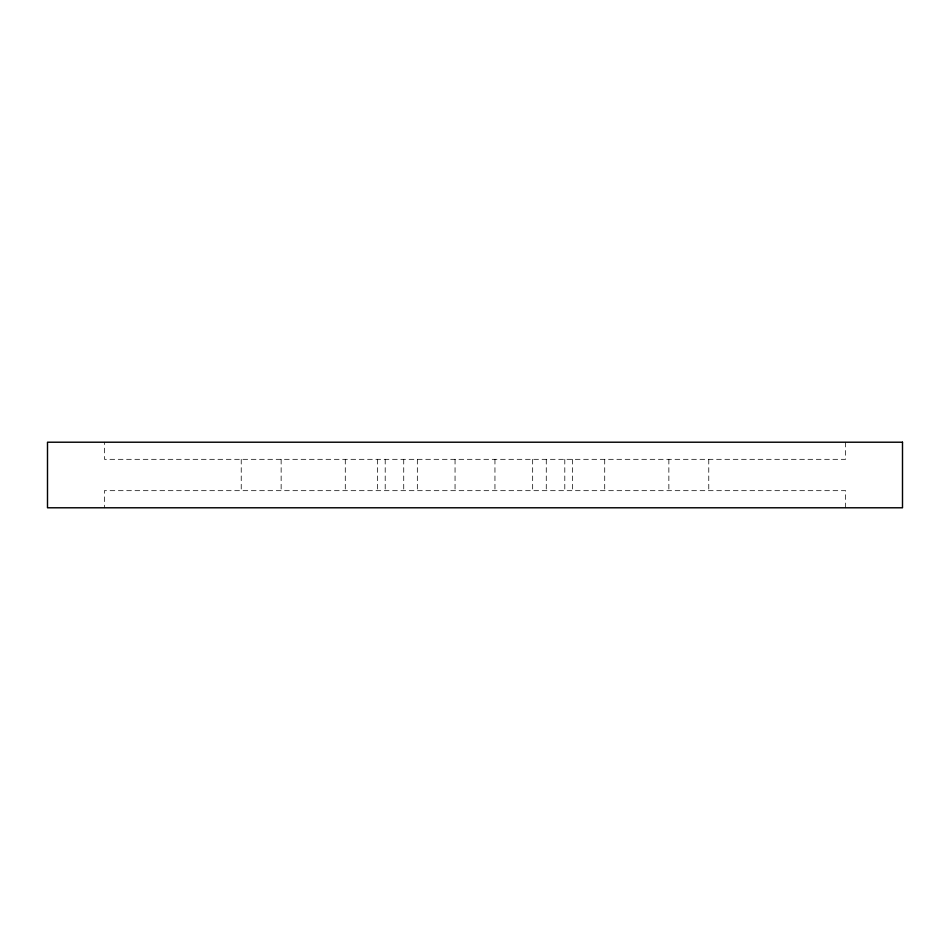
<?xml version="1.0" encoding="UTF-8"?>
<svg xmlns="http://www.w3.org/2000/svg" width="950" height="950" viewBox="0 0 950 950"><rect width="100%" height="100%" fill="white"/><g stroke="black" fill="none" stroke-linecap="round" stroke-linejoin="round"><path stroke-width="0.71" stroke-dasharray="4.75 3.56" d="M845.488 442.213L845.488 459.325L104.512 459.325L104.512 442.213M845.607 507.787L845.607 490.675L104.393 490.675L104.393 507.787M708.771 459.325L708.771 490.675M668.859 459.325L668.859 490.675M604.711 459.325L604.711 490.675M572.553 459.325L572.553 490.675M564.799 459.325L564.799 490.675M546.274 459.325L546.274 490.675M532.665 459.325L532.665 490.675M494.95 459.325L494.95 490.675M455.05 459.325L455.05 490.675M417.335 459.325L417.335 490.675M403.726 459.325L403.726 490.675M385.201 459.325L385.201 490.675M377.447 459.325L377.447 490.675M345.289 459.325L345.289 490.675M281.141 459.325L281.141 490.675M241.229 459.325L241.229 490.675"/><path stroke-width="1.43" d="M902.5 442.213L47.5 442.213L47.5 507.787L902.5 507.787L902.5 442.213"/></g></svg>
